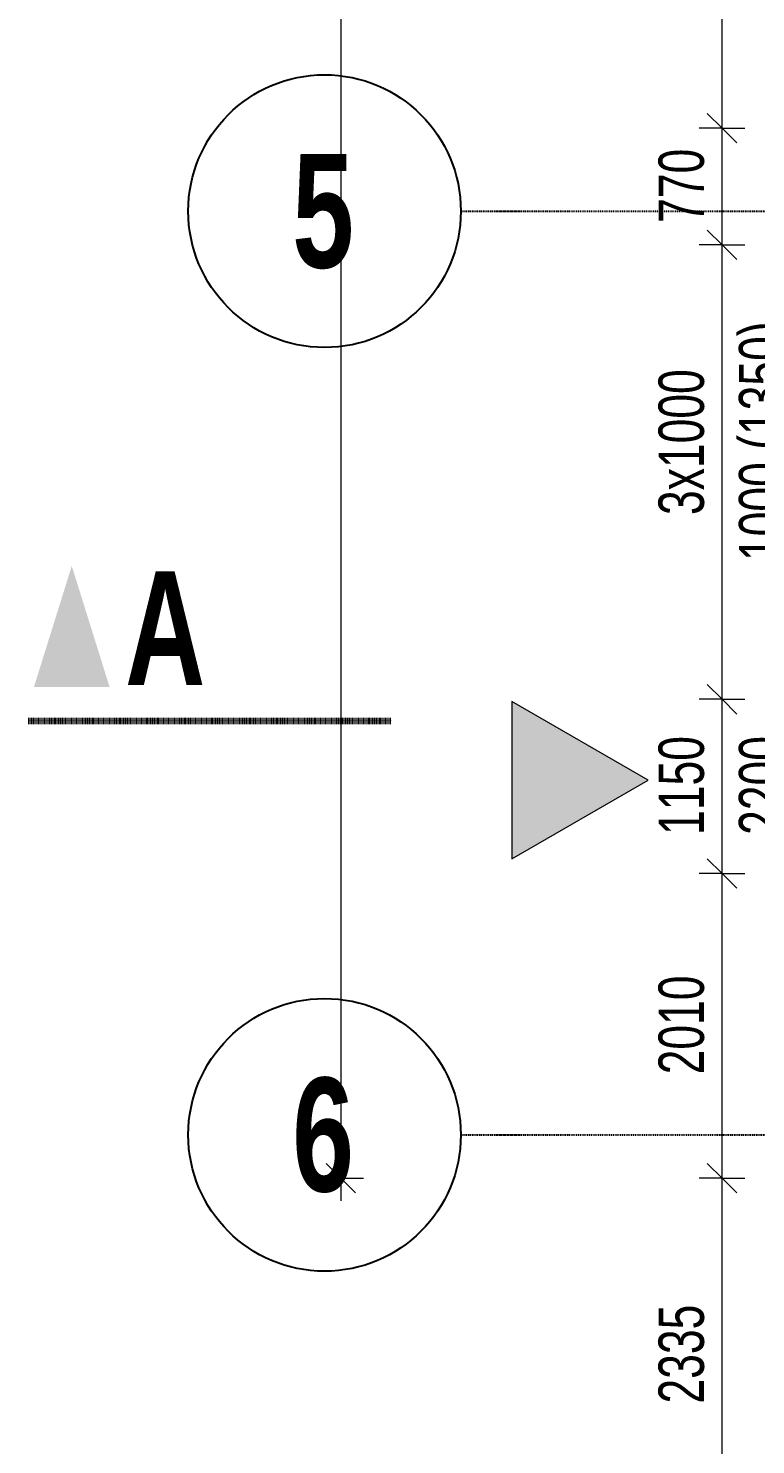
# Model space of a CAD drawing. Header units: millimetres. Extents: x 2179 to 48742, y 3478 to 161002.
# Drawn here: x 12396 to 17199, y 123655 to 133005 of the extents above; entities that cross this region are included whole.
import ezdxf

# ---------------------------------------------------------------- set-up
doc = ezdxf.new("R2010")
doc.units = ezdxf.units.MM
doc.linetypes.add('1_Čerchovaná 4_0mm', pattern=[8, 4, -2, 0, -2])
doc.linetypes.add('1_Čerchovaná 6_0mm', pattern=[12, 6, -3, 0, -3])
for name, color, linetype, lineweight in [('A-ANNO-DIMS', 7, 'Continuous', 9), ('A-ANNO-DIMS-150', 7, 'Continuous', 9), ('A-DETL-THIN-1', 7, 'Continuous', 9), ('G-ANNO-SYMB', 7, 'Continuous', 9), ('G-ANNO-SYMB-1', 7, '1_Čerchovaná 4_0mm', 100), ('G-ANNO-SYMB-2', 7, 'Continuous', 18), ('Vlastní 1_A-DETL-GENF-2', 7, 'Continuous', 9)]:
    doc.layers.add(name, color=color, linetype=linetype, lineweight=lineweight)
for name, color, linetype, lineweight, true_color in [('S-GRID-1', 9, '1_Čerchovaná 6_0mm', 25, 0x808080), ('S-GRID-IDEN', 9, 'Continuous', 25, 0x808080), ('S-GRID-IDEN-1', 9, 'Continuous', 9, 0x808080)]:
    doc.layers.add(name, color=color, linetype=linetype, lineweight=lineweight, true_color=true_color)
doc.styles.add('Arial_1', font='arial.ttf', dxfattribs={"width": 0.7, "height": 300})
doc.styles.add('Arial_B_1', font='arialbd.ttf', dxfattribs={"width": 0.7, "height": 750})
doc.dimstyles.new('Vnitřní_-_průhledné', dxfattribs={"dimscale": 304.8, "dimtxt": 306.07782, "dimasz": 0.639764, "dimexe": 0.492126, "dimexo": 0.0625, "dimgap": 0.098425, "dimtad": 1, "dimdec": 0, "dimrnd": 5, "dimzin": 0, "dimdsep": 46, "dimtxsty": 'Arial_1', "dimblk1": 'OBLIQUE', "dimblk2": 'OBLIQUE', "dimsah": 1, "dimcen": 0.09, "dimdle": 0.492126, "dimazin": 0, "dimtfac": 1, "dimtdec": 4, "dimtix": 1, "dimtmove": 0, "dimatfit": 3, "dimfxl": 0.492126, "dimfxlon": 1, "dimtvp": 1, "dimtolj": 1, "dimtzin": 0, "dimarcsym": 2})
doc.dimstyles.new('Vnitřní_-_průhledné_1', dxfattribs={"dimscale": 304.8, "dimtxt": 306.07782, "dimasz": 0.639764, "dimexe": 0.492126, "dimexo": 0.0625, "dimgap": 0.098425, "dimtad": 1, "dimdec": 0, "dimrnd": 5, "dimzin": 0, "dimdsep": 46, "dimtxsty": 'Arial_1', "dimblk1": 'OBLIQUE', "dimblk2": 'OBLIQUE', "dimsah": 1, "dimcen": 0.09, "dimdle": 0.492126, "dimazin": 0, "dimtfac": 1, "dimtdec": 4, "dimtix": 1, "dimtmove": 2, "dimatfit": 3, "dimfxl": 0.492126, "dimfxlon": 1, "dimtvp": 1, "dimtolj": 1, "dimtzin": 0, "dimarcsym": 2})

# ---------------------------------------------------------------- blocks, each defined once
blk = doc.blocks.new('Osnova - 6mm-307864-1NP _ stroje')
at = {"layer": 'S-GRID-IDEN'}
blk.add_circle((0, 0), 6, dxfattribs=at)
blk = doc.blocks.new('Řez - Velká značka-308779-1NP _ stroje')
at = {"layer": 'G-ANNO-SYMB'}
blk.add_hatch(color=256, dxfattribs=at).paths.add_polyline_path([(3.576, 1.5), (0.25, 1.5), (1.913, 6.822)])
blk = doc.blocks.new('DIMBLOCK11-1NP _ stroje')
at = {"layer": 'A-ANNO-DIMS-150'}
for p, q in [((14459.4, 153534.2), (14459.4, 125264.4)), ((14459.4, 153384.2), (14309.4, 153384.2)), ((14459.4, 153384.2), (14609.4, 153384.2)), ((14459.4, 125414.4), (14309.4, 125414.4)), ((14459.4, 125414.4), (14609.4, 125414.4))]:
    blk.add_line(p, q, dxfattribs=at)
at = {"layer": 'A-ANNO-DIMS-150', "lineweight": 18}
for p, q in [((14459.4, 153384.2), (14361.9, 153481.7)), ((14459.4, 153384.2), (14556.9, 153286.7)), ((14459.4, 125414.4), (14361.9, 125511.9)), ((14459.4, 125414.4), (14556.9, 125316.9))]:
    blk.add_line(p, q, dxfattribs=at)
at = {"layer": 'A-ANNO-DIMS-150', "color": 0, "insert": (14039.9, 138999), "char_height": 300, "width": 960.613, "attachment_point": 1, "rotation": 90, "line_spacing_factor": 0.941778, "style": 'Arial_1'}
blk.add_mtext('27970', dxfattribs=at)
blk = doc.blocks.new('_Oblique')
at = {"color": 0, "linetype": 'ByBlock', "lineweight": -2}
blk.add_line((-0.5, -0.5), (0.5, 0.5), dxfattribs=at)
blk = doc.blocks.new('DIMBLOCK12-1NP _ stroje')
at = {"layer": 'A-ANNO-DIMS-150', "lineweight": 18}
for p, q in [((16976.9, 128575.4), (16879.4, 128672.9)), ((16976.9, 128575.4), (17074.4, 128477.9)), ((16976.9, 127425.4), (16879.4, 127522.9)), ((16976.9, 127425.4), (17074.4, 127327.9))]:
    blk.add_line(p, q, dxfattribs=at)
at = {"layer": 'A-ANNO-DIMS-150'}
for p, q in [((16976.9, 128575.4), (16826.9, 128575.4)), ((16976.9, 127275.4), (16976.9, 128575.4)), ((16976.9, 128575.4), (17126.9, 128575.4)), ((16976.9, 127425.4), (16826.9, 127425.4)), ((16976.9, 127425.4), (17126.9, 127425.4))]:
    blk.add_line(p, q, dxfattribs=at)
at = {"layer": 'A-ANNO-DIMS-150', "color": 0, "char_height": 300, "width": 768.491, "attachment_point": 1, "rotation": 90, "line_spacing_factor": 0.941778, "style": 'Arial_1'}
for s, insert in [('1150', (16557.4, 127680.2)), ('2200', (17088.3, 127680.2))]:
    blk.add_mtext(s, dxfattribs=dict(at, insert=insert))
blk = doc.blocks.new('DIMBLOCK13-1NP _ stroje')
at = {"layer": 'A-ANNO-DIMS-150', "lineweight": 18}
for p, q in [((16976.9, 131575.4), (16879.4, 131672.9)), ((16976.9, 131575.4), (17074.4, 131477.9)), ((16976.9, 128575.4), (16879.4, 128672.9)), ((16976.9, 128575.4), (17074.4, 128477.9))]:
    blk.add_line(p, q, dxfattribs=at)
at = {"layer": 'A-ANNO-DIMS-150'}
for p, q in [((16976.9, 131575.4), (16826.9, 131575.4)), ((16976.9, 128575.4), (16976.9, 131575.4)), ((16976.9, 131575.4), (17126.9, 131575.4)), ((16976.9, 128575.4), (16826.9, 128575.4)), ((16976.9, 128575.4), (17126.9, 128575.4))]:
    blk.add_line(p, q, dxfattribs=at)
at = {"layer": 'A-ANNO-DIMS-150', "color": 0, "char_height": 300, "attachment_point": 1, "rotation": 90, "line_spacing_factor": 0.941778, "style": 'Arial_1'}
for s, insert, width in [('1000 (1350)', (17088.3, 129488.2), 1859.07), ('3x1000', (16557.4, 129791.9), 1130.133)]:
    blk.add_mtext(s, dxfattribs=dict(at, insert=insert, width=width))
blk = doc.blocks.new('DIMBLOCK14-1NP _ stroje')
at = {"layer": 'A-ANNO-DIMS-150', "lineweight": 18}
for p, q in [((16976.9, 132345.4), (16879.4, 132442.9)), ((16976.9, 132345.4), (17074.4, 132247.9)), ((16976.9, 131575.4), (16879.4, 131672.9)), ((16976.9, 131575.4), (17074.4, 131477.9))]:
    blk.add_line(p, q, dxfattribs=at)
at = {"layer": 'A-ANNO-DIMS-150'}
for p, q in [((16976.9, 132345.4), (16826.9, 132345.4)), ((16976.9, 131575.4), (16976.9, 132345.4)), ((16976.9, 132345.4), (17126.9, 132345.4)), ((16976.9, 131575.4), (16826.9, 131575.4)), ((16976.9, 131575.4), (17126.9, 131575.4))]:
    blk.add_line(p, q, dxfattribs=at)
at = {"layer": 'A-ANNO-DIMS-150', "color": 0, "insert": (16557.4, 131720.2), "char_height": 300, "width": 576.368, "attachment_point": 1, "rotation": 90, "line_spacing_factor": 0.941778, "style": 'Arial_1'}
blk.add_mtext('770', dxfattribs=at)
blk = doc.blocks.new('DIMBLOCK15-1NP _ stroje')
at = {"layer": 'A-ANNO-DIMS-150', "lineweight": 18}
for p, q in [((16976.9, 137345.4), (16879.4, 137442.9)), ((16976.9, 137345.4), (17074.4, 137247.9)), ((16976.9, 132345.4), (16879.4, 132442.9)), ((16976.9, 132345.4), (17074.4, 132247.9))]:
    blk.add_line(p, q, dxfattribs=at)
at = {"layer": 'A-ANNO-DIMS-150'}
for p, q in [((16976.9, 137345.4), (16826.9, 137345.4)), ((16976.9, 132345.4), (16976.9, 137345.4)), ((16976.9, 137345.4), (17126.9, 137345.4)), ((16976.9, 132345.4), (16826.9, 132345.4)), ((16976.9, 132345.4), (17126.9, 132345.4))]:
    blk.add_line(p, q, dxfattribs=at)
at = {"layer": 'A-ANNO-DIMS-150', "color": 0, "char_height": 300, "attachment_point": 1, "rotation": 90, "line_spacing_factor": 0.941778, "style": 'Arial_1'}
for s, insert, width in [('1000 (1350)', (17088.3, 134070.8), 1859.07), ('5x1000', (16557.4, 134374.5), 1130.133)]:
    blk.add_mtext(s, dxfattribs=dict(at, insert=insert, width=width))
blk = doc.blocks.new('DIMBLOCK40-1NP _ stroje')
at = {"layer": 'A-ANNO-DIMS-150'}
for p, q in [((16976.9, 122929.7), (16976.9, 125564.4)), ((16976.9, 125414.4), (16826.9, 125414.4)), ((16976.9, 125414.4), (17126.9, 125414.4)), ((16976.9, 123079.7), (16826.9, 123079.7)), ((16976.9, 123079.7), (17126.9, 123079.7))]:
    blk.add_line(p, q, dxfattribs=at)
at = {"layer": 'A-ANNO-DIMS-150', "lineweight": 18}
for p, q in [((16976.9, 125414.4), (16879.4, 125511.9)), ((16976.9, 125414.4), (17074.4, 125316.9)), ((16976.9, 123079.7), (16879.4, 123177.2)), ((16976.9, 123079.7), (17074.4, 122982.2))]:
    blk.add_line(p, q, dxfattribs=at)
at = {"layer": 'A-ANNO-DIMS-150', "color": 0, "insert": (16557.4, 123926.9), "char_height": 300, "width": 768.491, "attachment_point": 1, "rotation": 90, "line_spacing_factor": 0.941778, "style": 'Arial_1'}
blk.add_mtext('2335', dxfattribs=at)
blk = doc.blocks.new('DIMBLOCK42-1NP _ stroje')
at = {"layer": 'A-ANNO-DIMS-150'}
for p, q in [((16976.9, 125264.4), (16976.9, 127575.4)), ((16976.9, 127425.4), (16826.9, 127425.4)), ((16976.9, 127425.4), (17126.9, 127425.4)), ((16976.9, 125414.4), (16826.9, 125414.4)), ((16976.9, 125414.4), (17126.9, 125414.4))]:
    blk.add_line(p, q, dxfattribs=at)
at = {"layer": 'A-ANNO-DIMS-150', "lineweight": 18}
for p, q in [((16976.9, 127425.4), (16879.4, 127522.9)), ((16976.9, 127425.4), (17074.4, 127327.9)), ((16976.9, 125414.4), (16879.4, 125511.9)), ((16976.9, 125414.4), (17074.4, 125316.9))]:
    blk.add_line(p, q, dxfattribs=at)
at = {"layer": 'A-ANNO-DIMS-150', "color": 0, "insert": (16557.4, 126099.7), "char_height": 300, "width": 768.491, "attachment_point": 1, "rotation": 90, "line_spacing_factor": 0.941778, "style": 'Arial_1'}
blk.add_mtext('2010', dxfattribs=at)

msp = doc.modelspace()

# ---------------------------------------------------------------- hatches: boundary and pattern name
at = {"layer": 'Vlastní 1_A-DETL-GENF-2'}
msp.add_hatch(color=256, dxfattribs=at).paths.add_polyline_path([(15589, 128560.7), (15589, 127521.4), (16489, 128041.1)])

# ---------------------------------------------------------------- linework, layer by layer
at = {"layer": 'A-DETL-THIN-1'}
for p, q in [((16489, 128041.1), (15589, 128560.7)), ((15589, 128560.7), (15589, 127521.4)), ((15589, 127521.4), (16489, 128041.1))]:
    msp.add_line(p, q, dxfattribs=at)
at = {"layer": 'G-ANNO-SYMB-1'}
msp.add_line((12395.6, 128432.7), (14793.2, 128432.7), dxfattribs=at)
at = {"layer": 'S-GRID-1'}
for p, q in [((15251.9, 131797.9), (41989.2, 131797.9)), ((15251.9, 125700.4), (41989.2, 125700.4))]:
    msp.add_line(p, q, dxfattribs=at)

# ---------------------------------------------------------------- block references
at = {"layer": 'G-ANNO-SYMB', "xscale": 149.9999999999999, "yscale": 149.9999999999999, "zscale": 149.9999999999999}
msp.add_blockref('Řez - Velká značka-308779-1NP _ stroje', (12395.6, 128432.7), dxfattribs=at)
at = {"layer": 'S-GRID-IDEN', "xscale": 149.9999999999999, "yscale": 149.9999999999999, "zscale": 149.9999999999999}
for p, rotation in [((14351.9, 131797.9), 269.9999999999995), ((14351.9, 125700.4), 269.9999999999994)]:
    msp.add_blockref('Osnova - 6mm-307864-1NP _ stroje', p, dxfattribs=dict(at, rotation=rotation))

# ---------------------------------------------------------------- texts
at = {"layer": 'G-ANNO-SYMB-2', "insert": (13034.8, 129419.5), "char_height": 750, "width": 614.493, "attachment_point": 1, "style": 'Arial_B_1'}
msp.add_mtext('\\fArial|b1|i0|c238|p34|;\\W.7;A', dxfattribs=at)
at = {"layer": 'S-GRID-IDEN-1', "char_height": 750, "width": 505.063, "attachment_point": 1, "style": 'Arial_B_1'}
for s, insert in [('\\fArial|b1|i0|c238|p34|;\\W.7;5', (14138.6, 132174.6)), ('\\fArial|b1|i0|c238|p34|;\\W.7;6', (14138.6, 126077.1))]:
    msp.add_mtext(s, dxfattribs=dict(at, insert=insert))

# ---------------------------------------------------------------- dimensions: what is measured, and where the dimension line sits
at = {"layer": 'A-ANNO-DIMS'}
for base, p1, p2, override, picture, middle in [((14459.4, 125414.4), (14609.4, 153384.2), (14609.4, 125414.4), {"dimpost": '<>', "dimfxl": 27969.800329}, 'DIMBLOCK11-1NP _ stroje', (14276.2, 139399.3)), ((16976.9, 132345.4), (17126.9, 131575.4), (17126.9, 132345.4), {"dimpost": '<>', "dimfxl": 770}, 'DIMBLOCK14-1NP _ stroje', (16793.7, 131960.4)), ((16976.9, 127425.4), (17126.9, 125414.4), (17126.9, 127425.4), {"dimpost": '<>', "dimfxl": 2011}, 'DIMBLOCK42-1NP _ stroje', (16793.7, 126419.9)), ((16976.9, 125414.4), (17126.9, 123079.7), (17126.9, 125414.4), {"dimpost": '<>', "dimfxl": 2334.659462}, 'DIMBLOCK40-1NP _ stroje', (16793.6, 124247.1))]:
    dim = msp.add_linear_dim(base=base, p1=p1, p2=p2, angle=90, dimstyle='Vnitřní_-_průhledné', override=override, dxfattribs=at)
    dim.commit()
    dim.dimension.update_dxf_attribs({"geometry": picture, "text_midpoint": middle})
for base, p1, p2, text, override, picture, middle in [((16976.9, 137345.4), (17126.9, 132345.4), (17126.9, 137345.4), '5x1000\\X1000 (1350)', {"dimpost": '<>', "dimfxl": 5000}, 'DIMBLOCK15-1NP _ stroje', (16976.9, 134845.4)), ((16976.9, 128575.4), (17126.9, 127425.4), (17126.9, 128575.4), '<>\\X2200', {"dimpost": '<>', "dimfxl": 1150}, 'DIMBLOCK12-1NP _ stroje', (16976.9, 128000.4))]:
    dim = msp.add_linear_dim(base=base, p1=p1, p2=p2, angle=90, text=text, dimstyle='Vnitřní_-_průhledné', override=override, dxfattribs=at)
    dim.commit()
    dim.dimension.update_dxf_attribs({"geometry": picture, "text_midpoint": middle})
dim = msp.add_linear_dim(base=(16976.9, 131575.4), p1=(17126.9, 128575.4), p2=(17126.9, 131575.4), angle=90, text='3x1000\\X1000 (1350)', dimstyle='Vnitřní_-_průhledné_1', override={"dimpost": '<>', "dimfxl": 3000}, dxfattribs=at)
dim.commit()
dim.dimension.update_dxf_attribs({"geometry": 'DIMBLOCK13-1NP _ stroje', "text_midpoint": (16957.4, 129791.9), "dimtype": 160, "text_rotation": 90})

doc.saveas('drawing.dxf')
